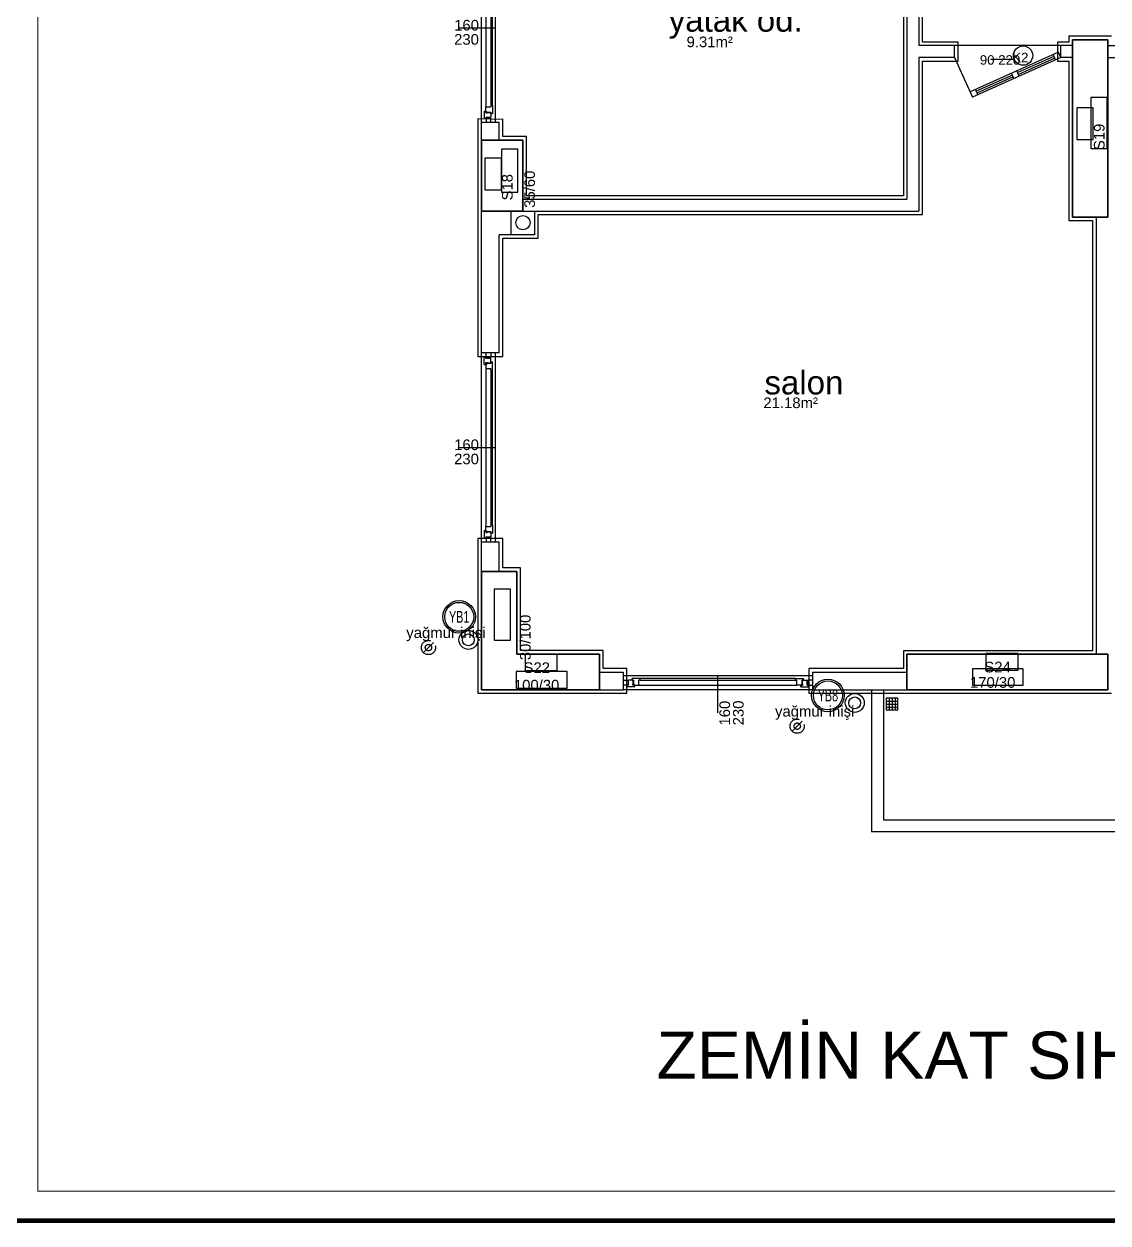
# Model space of a CAD drawing. Header units: centimetres. Extents: x -13133 to 30552, y -2 to 4552.
# Drawn here: x 7513 to 8430, y -2 to 1013 of the extents above; entities that cross this region are included whole.
import ezdxf
from ezdxf.enums import TextEntityAlignment as Align

# ---------------------------------------------------------------- set-up
doc = ezdxf.new("R2010")
doc.units = ezdxf.units.CM
doc.linetypes.add('YAGMUR HATTI', pattern=[36, 30, -6])
for name, color, linetype in [('MTY-YAGMURSU-KOLON NO', 7, 'CONTINUOUS'), ('ROTAS-KAT-ADI', 1, 'CONTINUOUS'), ('ROTAS-MIMARI', 8, 'CONTINUOUS'), ('ROTAS-MIMARI-KOLON', 8, 'CONTINUOUS'), ('ROTAS-MIMARI-YAZI', 8, 'CONTINUOUS'), ('ROTAS-PAFTA', 7, 'CONTINUOUS'), ('ROTAS-PISSU-KOLONNO', 211, 'CONTINUOUS'), ('ROTAS-YAGMUR-BORUSU', 3, 'YAGMUR HATTI')]:
    doc.layers.add(name, color=color, linetype=linetype)
doc.styles.add('ANOTATIVO', font='arial.ttf')
doc.styles.add('ROTAS', font='arial.ttf')

# ---------------------------------------------------------------- blocks, each defined once
blk = doc.blocks.new('MTY-KOLON NO YAGMUR')
at = {"layer": 'MTY-YAGMURSU-KOLON NO', "linetype": 'Continuous', "ltscale": 100}
blk.add_circle((0, 0), 27.5, dxfattribs=at)
at = {"layer": 'MTY-YAGMURSU-KOLON NO', "color": 7, "linetype": 'Continuous', "ltscale": 100}
blk.add_circle((0, 0), 24.5, dxfattribs=at)
at = {"style": 'ANOTATIVO', "width": 0.65}
blk.add_attdef('K', text='', height=20, dxfattribs=at).set_placement((0, 0), align=Align.MIDDLE_CENTER)

msp = doc.modelspace()

# ---------------------------------------------------------------- linework, layer by layer
at = {"layer": 'ROTAS-MIMARI'}
for p, q in [((7900.2, 929.2), (7900.2, 1089.2)), ((7912.1, 929.2), (7912.1, 1089.2)), ((7904, 1076), (7904, 942.4)), ((7908.2, 1074.8), (7908.2, 943.6)), ((7909.6, 943.6), (7909.6, 1074.8)), ((8257.2, 1037.2), (8257.2, 867.2)), ((8273.2, 997.2), (8273.2, 1037.2)), ((8260.2, 1034.2), (8260.2, 864.2)), ((8270.2, 1034.2), (8270.2, 994.2)), ((7880.6, 1009.2), (7912.1, 1009.2)), ((8303.4, 997.2), (8273.2, 997.2)), ((8303.4, 981.2), (8303.4, 997.2)), ((8397.2, 997.2), (8387.4, 997.2)), ((8387.4, 997.2), (8387.4, 981.2)), ((8433.2, 1002.2), (8397.2, 1002.2)), ((8397.2, 1002.2), (8397.2, 997.2)), ((8300.4, 994.2), (8270.2, 994.2)), ((8270.2, 984.2), (8270.2, 854.2)), ((8300.4, 984.2), (8270.2, 984.2)), ((8300.4, 984.2), (8300.4, 994.2)), ((8390.4, 994.2), (8300.4, 994.2)), ((8300.4, 984.2), (8315.5, 950.6)), ((8388.4, 988.8), (8313.5, 955.1)), ((8390.4, 984.2), (8315.5, 950.6)), ((8384.5, 985.1), (8353.9, 971.4)), ((8385.8, 982.2), (8383.8, 986.7)), ((8390.4, 984.2), (8388.4, 988.8)), ((8400.2, 994.2), (8390.4, 994.2)), ((8390.4, 984.2), (8390.4, 994.2)), ((8400.2, 984.2), (8390.4, 984.2)), ((8430.2, 994.2), (8439.7, 994.2)), ((8430.2, 984.2), (8439.7, 984.2)), ((8273.2, 851.2), (8273.2, 981.2)), ((8273.2, 981.2), (8303.4, 981.2)), ((8350.1, 982.4), (8330.8, 982.4)), ((8385.2, 983.7), (8354.6, 969.9)), ((8387.4, 981.2), (8397.2, 981.2)), ((8397.2, 981.2), (8397.2, 846.2)), ((8349.4, 969.3), (8318.8, 955.6)), ((8350, 967.9), (8319.4, 954.1)), ((8350.7, 966.4), (8348.6, 970.9)), ((8355.2, 968.4), (8353.2, 973)), ((8318, 957.2), (8320.1, 952.6)), ((7908.2, 943.6), (7908.2, 942.4)), ((7908.2, 943.6), (7909.6, 943.6)), ((7909.6, 943.6), (7909.6, 936.8)), ((7902.6, 938.9), (7902.6, 932.5)), ((7902.6, 938.9), (7904, 938.9)), ((7904, 942.4), (7908.2, 942.4)), ((7904, 938), (7904, 942.4)), ((7904, 938.9), (7904, 937.4)), ((7904, 938), (7904.5, 938)), ((7904, 937.4), (7905, 937.4)), ((7904, 933.7), (7904, 932.5)), ((7904, 933.7), (7908.2, 933.7)), ((7904.5, 938.3), (7905, 938.3)), ((7904.5, 938.3), (7904.5, 938)), ((7905, 938.3), (7905, 938)), ((7905, 938), (7908.2, 938)), ((7905, 937.7), (7905, 937.4)), ((7905, 937.7), (7908.2, 937.7)), ((7908.2, 936.8), (7908.2, 938)), ((7908.2, 937.7), (7908.2, 933.7)), ((7908.2, 936.8), (7909.6, 936.8)), ((7897.2, 932.2), (7897.2, 914.2)), ((7918.3, 931.7), (7897.2, 932.2)), ((7900.2, 914.2), (7900.2, 929.2)), ((7915.2, 929.2), (7900.2, 929.2)), ((7902.6, 932.5), (7904, 932.5)), ((7904.2, 933.2), (7904.2, 929.2)), ((7908.2, 933.2), (7904.2, 933.2)), ((7908.2, 929.2), (7908.2, 933.2)), ((7915.2, 914.2), (7915.2, 929.2)), ((7918.2, 917.2), (7918.2, 932.2)), ((7897.2, 914.2), (7897.2, 854.2)), ((7938.2, 917.2), (7918.2, 917.2)), ((7938.2, 867.2), (7938.2, 917.2)), ((7935.2, 864.2), (8260.2, 864.2)), ((8257.2, 867.2), (7938.2, 867.2)), ((7897.2, 854.2), (7897.2, 731.2)), ((7900.2, 734.2), (7900.2, 854.2)), ((7925.2, 854.2), (7925.2, 834.2)), ((7935.2, 854.2), (8270.2, 854.2)), ((7945.2, 854.2), (7945.2, 834.2)), ((7948.2, 831.2), (7948.2, 851.2)), ((7948.2, 851.2), (8273.2, 851.2)), ((8397.2, 846.2), (8417.2, 846.2)), ((8417.2, 846.2), (8417.2, 482.2)), ((8420.2, 849.2), (8420.2, 479.2)), ((7915.2, 734.2), (7915.2, 834.2)), ((7945.2, 834.2), (7915.2, 834.2)), ((7918.2, 731.2), (7918.2, 831.2)), ((7918.2, 831.2), (7948.2, 831.2)), ((7897.2, 731.2), (7918.2, 731.2)), ((7915.2, 734.2), (7900.2, 734.2)), ((7900.2, 574.2), (7900.2, 734.2)), ((7902.6, 724.5), (7902.6, 730.9)), ((7902.6, 730.9), (7904, 730.9)), ((7904, 729.7), (7904, 730.9)), ((7904.2, 730.2), (7904.2, 734.2)), ((7908.2, 734.2), (7908.2, 730.2)), ((7912.1, 574.2), (7912.1, 734.2)), ((7902.6, 724.5), (7904, 724.5)), ((7904, 729.7), (7908.2, 729.7)), ((7904, 724.5), (7904, 726)), ((7904, 726), (7905, 726)), ((7904, 725.4), (7904.5, 725.4)), ((7904, 725.4), (7904, 721)), ((7904, 721), (7904, 587.4)), ((7904, 721), (7908.2, 721)), ((7908.2, 730.2), (7904.2, 730.2)), ((7904.5, 725.1), (7904.5, 725.4)), ((7904.5, 725.1), (7905, 725.1)), ((7905, 725.7), (7905, 726)), ((7905, 725.7), (7908.2, 725.7)), ((7905, 725.4), (7908.2, 725.4)), ((7905, 725.1), (7905, 725.4)), ((7908.2, 725.7), (7908.2, 729.7)), ((7908.2, 726.6), (7909.6, 726.6)), ((7908.2, 726.6), (7908.2, 725.4)), ((7908.2, 719.8), (7908.2, 721)), ((7909.6, 719.8), (7909.6, 726.6)), ((7908.2, 719.8), (7908.2, 588.6)), ((7908.2, 719.8), (7909.6, 719.8)), ((7909.6, 588.6), (7909.6, 719.8)), ((7880.6, 654.2), (7912.1, 654.2)), ((7908.2, 588.6), (7908.2, 587.4)), ((7908.2, 588.6), (7909.6, 588.6)), ((7909.6, 588.6), (7909.6, 581.8)), ((7902.6, 583.9), (7902.6, 577.5)), ((7902.6, 583.9), (7904, 583.9)), ((7904, 587.4), (7908.2, 587.4)), ((7904, 583), (7904, 587.4)), ((7904, 583.9), (7904, 582.4)), ((7904, 583), (7904.5, 583)), ((7904, 582.4), (7905, 582.4)), ((7904, 578.7), (7904, 577.5)), ((7904, 578.7), (7908.2, 578.7)), ((7904.5, 583.3), (7905, 583.3)), ((7904.5, 583.3), (7904.5, 583)), ((7905, 583.3), (7905, 583)), ((7905, 583), (7908.2, 583)), ((7905, 582.7), (7905, 582.4)), ((7905, 582.7), (7908.2, 582.7)), ((7908.2, 581.8), (7908.2, 583)), ((7908.2, 582.7), (7908.2, 578.7)), ((7908.2, 581.8), (7909.6, 581.8)), ((7897.2, 577.3), (7897.2, 549.3)), ((7918.3, 577.3), (7897.2, 577.3)), ((7900.2, 549.3), (7900.2, 574.2)), ((7915.2, 574.2), (7900.2, 574.2)), ((7902.6, 577.5), (7904, 577.5)), ((7904.2, 578.2), (7904.2, 574.2)), ((7908.2, 578.2), (7904.2, 578.2)), ((7908.2, 574.2), (7908.2, 578.2)), ((7915.2, 549.3), (7915.2, 574.2)), ((7918.3, 552.3), (7918.3, 577.3)), ((7897.2, 549.3), (7897.2, 446.2)), ((7933.2, 552.3), (7918.3, 552.3)), ((7933.2, 482.4), (7933.2, 552.3)), ((8003.2, 482.4), (7933.2, 482.4)), ((8003.2, 467.2), (8003.2, 482.4)), ((8417.2, 482.2), (8257.2, 482.2)), ((8257.2, 482.2), (8257.2, 467.2)), ((8023.2, 467.2), (8003.2, 467.2)), ((8023.2, 446.2), (8023.2, 467.2)), ((8257.2, 467.2), (8177.2, 467.2)), ((8177.2, 467.2), (8177.2, 446.2)), ((8000.2, 464.2), (8020.2, 464.2)), ((8020.2, 464.2), (8020.2, 449.2)), ((8180.2, 461), (8020.2, 461)), ((8020.2, 461), (8020.2, 449.2)), ((8020.2, 457.2), (8024.2, 457.2)), ((8024.2, 457.2), (8024.2, 453.2)), ((8024.7, 453), (8024.7, 457.2)), ((8028.7, 457.2), (8024.7, 457.2)), ((8034.6, 458.6), (8027.8, 458.6)), ((8027.8, 457.2), (8027.8, 458.6)), ((8027.8, 457.2), (8029, 457.2)), ((8028.7, 454), (8028.7, 457.2)), ((8029, 454), (8029, 457.2)), ((8034.6, 457.2), (8033.4, 457.2)), ((8033.4, 453), (8033.4, 457.2)), ((8165.8, 458.6), (8034.6, 458.6)), ((8034.6, 457.2), (8034.6, 458.6)), ((8034.6, 457.2), (8165.8, 457.2)), ((8100.2, 429.6), (8100.2, 461)), ((8165.8, 457.2), (8165.8, 458.6)), ((8165.8, 458.6), (8172.6, 458.6)), ((8165.8, 457.2), (8167, 457.2)), ((8167, 453), (8167, 457.2)), ((8172.6, 457.2), (8171.4, 457.2)), ((8171.4, 454), (8171.4, 457.2)), ((8171.7, 457.2), (8175.7, 457.2)), ((8171.7, 454), (8171.7, 457.2)), ((8172.6, 457.2), (8172.6, 458.6)), ((8175.7, 453), (8175.7, 457.2)), ((8180.2, 457.2), (8176.2, 457.2)), ((8176.2, 457.2), (8176.2, 453.2)), ((8180.2, 464.2), (8260.2, 464.2)), ((8180.2, 464.2), (8180.2, 449.2)), ((8180.2, 461), (8180.2, 449.2)), ((8000.2, 449.2), (8020.2, 449.2)), ((8024.2, 453.2), (8020.2, 453.2)), ((8180.2, 449.2), (8020.2, 449.2)), ((8024.7, 453), (8023.5, 453)), ((8023.5, 451.6), (8023.5, 453)), ((8029.9, 451.6), (8023.5, 451.6)), ((8028.4, 453), (8028.4, 454)), ((8028.7, 454), (8028.4, 454)), ((8029.9, 453), (8028.4, 453)), ((8029.3, 454), (8029, 454)), ((8029, 453), (8029, 453.5)), ((8029.3, 453.5), (8029, 453.5)), ((8029, 453), (8033.4, 453)), ((8029.3, 453.5), (8029.3, 454)), ((8029.9, 451.6), (8029.9, 453)), ((8033.4, 453), (8167, 453)), ((8171.4, 453), (8167, 453)), ((8170.5, 451.6), (8170.5, 453)), ((8170.5, 453), (8172, 453)), ((8170.5, 451.6), (8176.9, 451.6)), ((8171.1, 453.5), (8171.1, 454)), ((8171.1, 454), (8171.4, 454)), ((8171.1, 453.5), (8171.4, 453.5)), ((8171.4, 453), (8171.4, 453.5)), ((8171.7, 454), (8172, 454)), ((8172, 453), (8172, 454)), ((8175.7, 453), (8176.9, 453)), ((8176.2, 453.2), (8180.2, 453.2)), ((8176.9, 451.6), (8176.9, 453)), ((8180.2, 449.2), (8260.2, 449.2)), ((8230.2, 449.2), (8230.2, 329.2)), ((8240.2, 449.2), (8240.2, 339.2)), ((7897.2, 446.2), (8000.2, 446.2)), ((8000.2, 446.2), (8023.2, 446.2)), ((8177.2, 446.2), (8260.2, 446.2)), ((8252.5, 442.1), (8242.5, 442.1)), ((8242.5, 442.1), (8242.5, 432.1)), ((8242.5, 439.6), (8252.5, 439.6)), ((8242.5, 437.1), (8252.5, 437.1)), ((8245, 442.1), (8245, 432.1)), ((8247.6, 442.1), (8247.6, 432.1)), ((8250.2, 442.1), (8250.2, 432.1)), ((8252.5, 432.1), (8252.5, 442.1)), ((8260.2, 446.2), (8433.2, 446.2)), ((8242.5, 434.6), (8252.5, 434.6)), ((8242.5, 432.1), (8252.5, 432.1)), ((8240.2, 339.2), (8610.2, 339.2)), ((8230.2, 329.2), (8610.2, 329.2))]:
    msp.add_line(p, q, dxfattribs=at)
for points in [[(8400.2, 849.2), (8400.2, 999.2)], [(8400.2, 999.2), (8430.2, 999.2)], [(8430.2, 999.2), (8430.2, 849.2)], [(7900.2, 854.2), (7900.2, 914.2)], [(7900.2, 914.2), (7935.2, 914.2)], [(7935.2, 914.2), (7935.2, 854.2)], [(7935.2, 854.2), (7900.2, 854.2)], [(8430.2, 849.2), (8400.2, 849.2)], [(7900.2, 449.2), (7900.2, 549.2)], [(7900.2, 549.2), (7930.2, 549.2)], [(7930.2, 549.2), (7930.2, 479.2)], [(7930.2, 479.2), (8000.2, 479.2)], [(8000.2, 479.2), (8000.2, 449.2)], [(8260.2, 449.2), (8260.2, 479.2)], [(8260.2, 479.2), (8430.2, 479.2)], [(8430.2, 479.2), (8430.2, 449.2)], [(8000.2, 449.2), (7900.2, 449.2)], [(8230.2, 449.2), (8230.2, 348.8)], [(8430.2, 449.2), (8260.2, 449.2)]]:
    msp.add_lwpolyline(points, dxfattribs=at)
for centre, radius in [((8358.4, 985.8), 8.14), ((7935.3, 844.4), 6.03), ((7889.2, 491.4), 8), ((7889.2, 491.4), 5), ((8216, 438.1), 8), ((8216, 438.1), 5)]:
    msp.add_circle(centre, radius, dxfattribs=at)
at = {"layer": 'ROTAS-MIMARI-KOLON'}
for points in [[(8430.2, 999.2), (8400.2, 999.2), (8400.2, 849.2), (8430.2, 849.2), (8430.2, 999.2)], [(8429.6, 907.2), (8429.6, 950.4), (8415.6, 950.4), (8415.6, 907.2), (8429.6, 907.2)], [(8417.8, 914.7), (8417.8, 941.7), (8403.9, 941.7), (8403.9, 914.7), (8417.8, 914.7)], [(7935.2, 914.2), (7900.2, 914.2), (7900.2, 854.2), (7935.2, 854.2), (7935.2, 914.2)], [(7931.1, 870.3), (7931.1, 906.5), (7917.1, 906.5), (7917.1, 870.3), (7931.1, 870.3)], [(7917.2, 872.1), (7917.2, 899.1), (7903.2, 899.1), (7903.2, 872.1), (7917.2, 872.1)], [(7930.2, 549.2), (7900.2, 549.2), (7900.2, 449.2), (8000.2, 449.2), (8000.2, 479.2), (7930.2, 479.2), (7930.2, 549.2)], [(7924.9, 491.1), (7924.9, 534.2), (7910.9, 534.2), (7910.9, 491.1), (7924.9, 491.1)], [(7937.3, 465.4), (7964.3, 465.4), (7964.3, 479.4), (7937.3, 479.4), (7937.3, 465.4)], [(8430.2, 479.2), (8260.2, 479.2), (8260.2, 449.2), (8430.2, 449.2), (8430.2, 479.2)], [(8327, 465.9), (8354.1, 465.9), (8354.1, 479.9), (8327, 479.9), (8327, 465.9)], [(8315.5, 453), (8358.6, 453), (8358.6, 466.9), (8315.5, 466.9), (8315.5, 453)], [(7929.7, 450.6), (7972.8, 450.6), (7972.8, 464.6), (7929.7, 464.6), (7929.7, 450.6)]]:
    msp.add_lwpolyline(points, dxfattribs=at)
at = {"layer": 'ROTAS-PAFTA'}
for points, const_width in [([(7500, 0), (10000, 0), (10000, 2800), (7500, 2800)], 4), ([(7525, 25), (9975, 25), (9975, 2775), (7525, 2775)], 1)]:
    msp.add_lwpolyline(points, close=True, dxfattribs=dict(at, const_width=const_width))
at = {"layer": 'ROTAS-YAGMUR-BORUSU'}
for p, q in [((7851.2, 480.7), (7859.6, 489.1)), ((8163.1, 414.2), (8171.5, 422.6))]:
    msp.add_line(p, q, dxfattribs=at)
for centre, radius in [((7855.4, 484.9), 6), ((7855.4, 484.9), 2.7), ((8167.3, 418.4), 6), ((8167.3, 418.4), 2.7)]:
    msp.add_circle(centre, radius, dxfattribs=at)

# ---------------------------------------------------------------- block references
at = {"layer": 'ROTAS-PISSU-KOLONNO'}
ref = msp.add_blockref('MTY-KOLON NO YAGMUR', (7881.4, 510.9), dxfattribs=dict(at, xscale=0.5, yscale=0.5))
ref.add_attrib('K', 'YB1', dxfattribs={"height": 10, "style": 'ANOTATIVO', "width": 0.65}).set_placement((7881.4, 510.9), align=Align.MIDDLE_CENTER)
ref = msp.add_blockref('MTY-KOLON NO YAGMUR', (8193.3, 444.4), dxfattribs=dict(at, xscale=0.5, yscale=0.5))
ref.add_attrib('K', 'YB8', dxfattribs={"height": 10, "style": 'ANOTATIVO', "width": 0.65}).set_placement((8193.3, 444.4), align=Align.MIDDLE_CENTER)

# ---------------------------------------------------------------- texts
at = {"layer": 'ROTAS-KAT-ADI', "style": 'ROTAS'}
msp.add_text('ZEMİN KAT SIHHİ TESİSAT PLANI..........ÖLÇEK: 1 / 50', height=40, dxfattribs=at).set_placement((8750, 120), align=Align.CENTER)
at = {"layer": 'ROTAS-MIMARI-YAZI', "style": 'ROTAS'}
for s, height, p in [('yatak od.', 20, (8115.3, 1016)), ('160', 9, (7887.6, 1011.5)), ('230', 9, (7887.6, 999.5)), ('9.31m²', 9, (8093.3, 997.4)), ('90 220', 8, (8338.9, 982.1)), ('K2', 8, (8356.1, 984.2)), ('salon', 20, (8173, 709.1)), ('21.18m²', 9, (8161.8, 692)), ('160', 9, (7887.6, 656.5)), ('230', 9, (7887.6, 644.5)), ('yağmur inişi', 9, (7870.2, 497.5)), ('S22', 9, (7947, 467.9)), ('S24', 9, (8336.8, 468.4)), ('100/30', 9, (7946.9, 453.1)), ('170/30', 9, (8332.7, 455.4)), ('yağmur inişi', 9, (8182.1, 431))]:
    msp.add_text(s, height=height, dxfattribs=at).set_placement(p, align=Align.MIDDLE_CENTER)
for s, p in [('S19', (8422.8, 917)), ('S18', (7922.1, 874.4)), ('35/60', (7941, 872.7)), ('30/100', (7937.3, 493.5)), ('160', (8106, 429.4)), ('230', (8117.5, 429.6))]:
    msp.add_text(s, height=9, rotation=90, dxfattribs=at).set_placement(p, align=Align.MIDDLE_CENTER)

doc.saveas('drawing.dxf')
